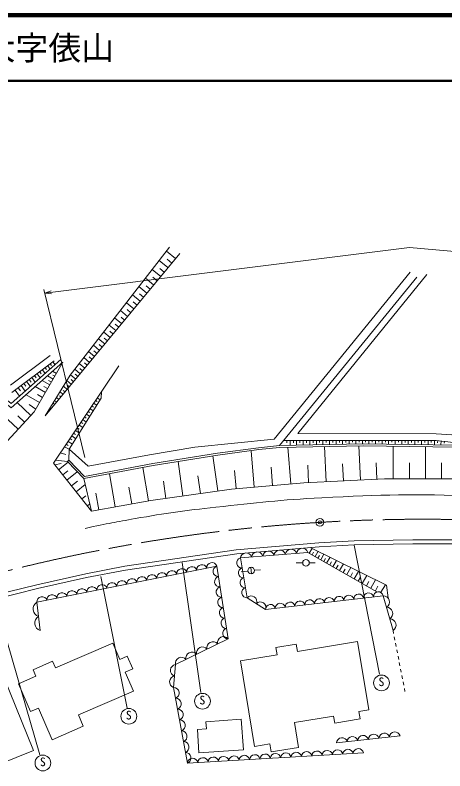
# Model space of a CAD drawing. Units: millimetres, scale not verified. Extents: x 40000 to 680000, y 20000 to 380000.
# Drawn here: x 417783 to 483208, y 264921 to 380000 of the extents above; entities that cross this region are included whole.
import ezdxf
from ezdxf.enums import TextEntityAlignment as Align

# ---------------------------------------------------------------- set-up
doc = ezdxf.new("R2010")
doc.units = ezdxf.units.MM
doc.header["$LTSCALE"] = 1000
doc.header["$PDMODE"] = 32
doc.header["$PDSIZE"] = 500
doc.linetypes.add('CHAIN', pattern=[18.5, 12, -1.5, 3.5, -1.5])
for name, color, linetype, lineweight in [('M-BGD', 7, 'Continuous', 13), ('M-BMK', 2, 'CHAIN', 13), ('M-BMK-SRVR', 3, 'Continuous', 13), ('M-STR-HTXT', 7, 'Continuous', 13), ('M-TTL', 2, 'Continuous', 140), ('M-TTL-LINE', 7, 'Continuous', 50), ('M-TTL-TXT', 7, 'Continuous', 13)]:
    doc.layers.add(name, color=color, linetype=linetype, lineweight=lineweight)
doc.styles.add('ＭＳ ゴシック', font='')
doc.styles.get('ＭＳ ゴシック').set_extended_font_data('MS Gothic')

msp = doc.modelspace()

# ---------------------------------------------------------------- linework, layer by layer
at = {"layer": 'M-BGD'}
for p, q in [((441282, 344686), (426172, 325159)), ((422382, 318962), (442836, 343705)), ((442199, 342934), (440813, 344080)), ((441053, 341548), (439712, 342657)), ((441626, 342241), (440933, 342814)), ((439944, 340207), (438646, 341280)), ((440498, 340877), (439828, 341432)), ((477931, 340874), (457202, 315446)), ((438871, 338909), (437615, 339947)), ((439408, 339558), (438759, 340094)), ((478913, 340073), (458036, 314464)), ((460799, 316289), (480439, 340509)), ((437833, 337653), (436617, 338658)), ((438352, 338281), (437724, 338800)), ((436828, 336437), (435651, 337410)), ((437330, 337045), (436722, 337547)), ((435855, 335261), (434717, 336202)), ((436341, 335849), (435753, 336335)), ((434914, 334122), (433812, 335033)), ((435385, 334691), (434815, 335162)), ((434003, 333020), (432937, 333902)), ((434459, 333571), (433908, 334027)), ((433122, 331954), (432090, 332807)), ((433562, 332487), (433029, 332928)), ((432269, 330922), (431270, 331748)), ((432695, 331438), (432179, 331864)), ((431443, 329923), (430477, 330722)), ((431856, 330423), (431357, 330835)), ((430644, 328957), (429709, 329730)), ((431044, 329440), (430560, 329840)), ((423119, 328175), (417100, 323678)), ((429871, 328022), (428966, 328770)), ((430258, 328489), (429790, 328876)), ((423738, 327348), (417268, 322514)), ((420703, 319618), (425058, 327166)), ((423139, 326901), (423325, 326653)), ((423540, 327200), (423860, 326771)), ((428399, 326241), (427551, 326941)), ((429123, 327116), (428247, 327841)), ((428761, 326678), (428323, 327041)), ((429497, 327569), (429044, 327943)), ((421537, 325703), (421773, 325388)), ((421938, 326003), (422359, 325439)), ((422338, 326302), (422549, 326020)), ((422739, 326601), (423109, 326105)), ((424059, 325434), (423481, 325767)), ((433561, 326605), (423611, 311767)), ((427698, 325393), (426878, 326071)), ((428048, 325817), (427624, 326167)), ((420335, 324806), (420857, 324107)), ((420736, 325105), (420997, 324756)), ((421137, 325404), (421608, 324773)), ((426172, 325159), (422382, 318962)), ((423559, 324568), (422693, 325067)), ((423809, 325001), (423520, 325167)), ((427020, 324572), (426226, 325229)), ((427359, 324983), (426949, 325322)), ((418698, 323582), (419323, 322745)), ((419116, 323894), (419429, 323476)), ((419534, 324207), (420107, 323441)), ((419935, 324506), (420221, 324123)), ((422393, 322547), (420854, 323435)), ((423059, 323701), (421904, 324368)), ((422726, 323124), (422149, 323457)), ((423309, 324134), (422876, 324384)), ((425726, 323008), (425148, 323486)), ((426363, 323779), (425675, 324347)), ((426045, 323393), (425701, 323678)), ((426692, 324175), (426295, 324504)), ((417784, 322899), (418467, 321985)), ((418241, 323241), (418582, 322784)), ((425089, 322237), (424621, 322624)), ((425408, 322622), (425119, 322861)), ((430890, 321679), (430908, 322648)), ((421505, 321008), (419453, 322192)), ((421949, 321777), (421179, 322221)), ((424133, 321081), (423955, 321229)), ((424452, 321466), (424094, 321762)), ((424771, 321852), (424537, 322045)), ((426032, 313895), (430890, 321679)), ((430018, 321321), (430253, 321163)), ((430296, 321736), (430740, 321439)), ((420183, 319057), (418098, 320990)), ((420913, 319982), (419938, 320694)), ((423815, 320696), (423567, 320900)), ((429182, 320075), (429680, 319741)), ((429461, 320490), (429710, 320323)), ((429739, 320906), (430210, 320590)), ((415989, 314532), (420703, 319618)), ((419217, 318015), (418174, 318981)), ((428347, 318829), (428623, 318644)), ((428625, 319245), (429151, 318892)), ((428904, 319660), (429167, 319484)), ((418251, 316972), (416658, 318448)), ((427790, 317999), (428080, 317804)), ((428069, 318414), (428621, 318043)), ((426955, 316753), (427561, 316346)), ((427233, 317168), (427537, 316965)), ((427512, 317583), (428091, 317195)), ((426119, 315507), (426423, 315304)), ((426398, 315922), (427032, 315497)), ((426676, 316338), (426980, 316134)), ((457202, 315446), (445144, 314216)), ((481875, 316230), (460799, 316289)), ((488890, 315757), (481875, 316230)), ((425284, 314261), (426032, 313895)), ((425562, 314676), (425866, 314473)), ((425841, 315092), (426502, 314648)), ((445144, 314216), (438256, 313035)), ((481893, 315242), (458643, 315208)), ((459143, 315209), (459143, 314853)), ((459777, 308609), (459303, 314191)), ((459643, 315210), (459644, 314499)), ((460143, 315210), (460143, 314855)), ((460643, 315211), (460644, 314520)), ((461143, 315212), (461143, 314866)), ((461643, 315212), (461644, 314542)), ((462143, 315213), (462143, 314878)), ((462643, 315214), (462644, 314563)), ((463143, 315215), (463143, 314889)), ((463643, 315215), (463644, 314585)), ((464143, 315216), (464143, 314901)), ((464643, 315217), (464644, 314606)), ((465141, 308942), (464879, 314311)), ((465143, 315218), (465143, 314912)), ((465643, 315218), (465643, 314628)), ((466143, 315219), (466143, 314924)), ((466643, 315220), (466643, 314649)), ((467143, 315220), (467143, 314935)), ((467643, 315221), (467643, 314671)), ((468143, 315222), (468143, 314947)), ((468643, 315223), (468643, 314692)), ((469143, 315223), (469143, 314958)), ((469643, 315224), (469643, 314713)), ((470368, 309197), (470112, 314423)), ((470143, 315225), (470143, 314969)), ((470643, 315225), (470643, 314735)), ((471143, 315226), (471143, 314981)), ((471643, 315227), (471643, 314725)), ((472143, 315228), (472143, 314976)), ((472643, 315228), (472643, 314710)), ((473143, 315229), (473143, 314970)), ((473643, 315230), (473643, 314696)), ((474143, 315231), (474143, 314964)), ((474643, 315231), (474643, 314682)), ((475143, 315232), (475143, 314957)), ((475355, 309380), (475338, 314372)), ((475643, 315233), (475643, 314667)), ((476143, 315233), (476143, 314951)), ((476643, 315234), (476643, 314653)), ((477143, 315235), (477143, 314944)), ((477643, 315236), (477643, 314638)), ((478143, 315236), (478143, 314938)), ((478643, 315237), (478644, 314624)), ((479143, 315238), (479143, 314931)), ((479643, 315238), (479644, 314610)), ((480143, 315239), (480143, 314925)), ((480259, 309397), (480242, 314301)), ((480643, 315240), (480644, 314595)), ((481143, 315241), (481143, 314918)), ((481643, 315241), (481644, 314581)), ((488507, 314483), (481893, 315242)), ((482141, 315213), (482103, 314885)), ((482638, 315156), (482570, 314568)), ((483134, 315099), (483101, 314805)), ((424662, 313334), (425507, 313083)), ((426032, 313895), (425981, 312221)), ((428915, 311326), (426032, 313895)), ((438256, 313035), (428915, 311326)), ((454194, 308135), (453724, 313679)), ((423939, 312256), (425764, 312014)), ((424396, 310785), (425838, 311936)), ((425981, 312221), (425764, 312014)), ((443340, 306793), (442596, 312027)), ((448663, 307549), (447907, 312873)), ((423611, 311767), (429423, 304488)), ((423820, 311506), (424769, 311729)), ((438108, 306038), (437200, 311119)), ((456985, 308372), (456749, 311163)), ((462457, 308810), (462325, 311495)), ((467755, 309069), (467627, 311683)), ((472860, 309319), (472739, 311812)), ((477807, 309388), (477799, 311841)), ((482683, 309405), (482675, 311829)), ((425027, 309994), (425818, 310625)), ((425658, 309203), (427240, 310466)), ((433027, 305131), (432129, 310159)), ((446001, 307171), (445623, 309833)), ((451422, 307900), (451187, 310672)), ((426373, 308308), (427268, 309023)), ((427088, 307413), (428456, 308505)), ((429423, 304488), (428235, 309421)), ((440723, 306421), (440351, 309038)), ((450710, 307840), (461746, 308776)), ((461746, 308776), (474013, 309375)), ((474013, 309375), (484581, 309412)), ((435567, 305585), (435114, 308125)), ((438425, 306095), (450710, 307840)), ((427943, 306341), (428530, 306809)), ((430513, 304682), (430064, 307196)), ((428799, 305269), (429165, 305561)), ((429423, 304488), (438425, 306095)), ((469390, 299266), (473261, 279635)), ((462344, 298186), (472856, 292196)), ((462570, 298057), (462996, 298805)), ((462711, 298946), (474330, 293195)), ((463004, 297810), (463232, 298209)), ((463439, 297562), (463893, 298360)), ((463873, 297315), (464115, 297739)), ((464307, 297067), (464791, 297916)), ((464758, 296810), (465015, 297261)), ((465209, 296553), (465723, 297455)), ((466167, 296008), (466712, 296965)), ((443202, 296664), (446035, 276875)), ((453773, 294918), (453673, 295913)), ((461563, 296595), (460551, 296609)), ((462563, 296595), (463469, 296582)), ((465688, 296280), (465961, 296759)), ((466675, 295718), (466965, 296226)), ((467183, 295428), (467763, 296445)), ((468263, 294813), (468878, 295893)), ((453228, 295349), (452220, 295247)), ((454221, 295462), (455123, 295552)), ((467723, 295121), (468031, 295661)), ((468837, 294486), (469163, 295060)), ((469410, 294160), (470063, 295306)), ((470628, 293466), (471322, 294684)), ((430819, 294523), (434824, 274491)), ((470019, 293813), (470366, 294422)), ((471274, 293097), (471643, 293744)), ((471921, 292729), (472658, 294022)), ((472621, 292330), (473021, 293030)), ((473439, 292115), (474170, 293274)), ((474330, 293195), (474596, 291278)), ((414700, 290974), (421541, 267387)), ((475311, 286315), (475407, 285824)), ((423925, 280597), (432681, 284349)), ((432681, 284349), (433728, 281906)), ((460765, 283109), (469925, 284601)), ((469925, 284601), (471619, 274192)), ((475503, 285333), (475599, 284843)), ((475695, 284352), (475791, 283861)), ((457496, 283731), (460582, 284233)), ((457679, 282607), (457496, 283731)), ((460582, 284233), (460765, 283109)), ((475886, 283370), (475982, 282880)), ((433728, 281906), (434864, 282393)), ((434864, 282393), (435697, 280449)), ((452088, 281697), (457679, 282607)), ((476078, 282389), (476174, 281898)), ((420567, 268036), (415076, 281578)), ((420514, 280329), (423492, 281606)), ((423492, 281606), (423925, 280597)), ((454214, 268636), (452088, 281697)), ((476270, 281407), (476366, 280917)), ((420946, 279320), (420514, 280329)), ((435697, 280449), (434561, 279962)), ((434561, 279962), (435807, 277054)), ((476462, 280426), (476557, 279935)), ((418305, 278188), (420946, 279320)), ((476653, 279445), (476749, 278954)), ((420123, 273946), (418305, 278188)), ((476845, 278463), (476941, 277972)), ((477037, 277482), (477133, 276991)), ((435807, 277054), (427411, 273456)), ((421356, 274475), (420123, 273946)), ((423415, 269671), (421356, 274475)), ((471619, 274192), (470122, 273949)), ((470122, 273949), (470305, 272827)), ((427411, 273456), (428161, 271705)), ((446827, 272411), (452214, 272778)), ((452214, 272778), (452530, 268139)), ((466267, 273255), (460293, 272283)), ((466440, 272198), (466267, 273255)), ((470305, 272827), (466440, 272198)), ((428161, 271705), (423415, 269671)), ((446902, 271312), (446827, 272411)), ((460293, 272283), (460912, 268480)), ((445529, 271218), (446902, 271312)), ((445770, 267679), (445529, 271218)), ((476389, 270237), (466721, 269183)), ((452530, 268139), (445770, 267679)), ((456583, 269022), (454214, 268636)), ((456781, 267807), (456583, 269022)), ((460912, 268480), (456781, 267807)), ((415259, 265884), (420567, 268036))]:
    msp.add_line(p, q, dxfattribs=at)
for points in [[(425058, 327166), (417192, 320186), (395326, 337761)], [(424726, 327540), (417176, 320840), (395639, 338151)], [(551373, 311403), (548874, 311225), (539788, 308818), (498749, 313334), (488492, 314183), (470755, 314437), (458055, 314165), (454882, 313836), (448631, 312988), (438817, 311425), (428235, 309421), (425764, 312014)], [(551352, 311702), (548825, 311522), (539765, 309122), (498778, 313633), (488507, 314483), (470754, 314737), (458036, 314464), (454847, 314134), (448587, 313285), (438765, 311721), (428340, 309747), (425981, 312221)], [(361999, 266286), (363557, 266507), (367515, 267121), (370762, 267896), (373019, 268639), (376969, 270311), (381815, 272952), (385067, 275096), (391281, 278908), (395327, 281376), (400755, 284744), (409808, 290399), (414606, 291659), (421070, 293258), (428533, 294930), (434470, 296093), (451459, 298565), (464005, 299661), (469384, 299952), (478339, 300105), (486626, 300105)], [(362041, 265686), (363645, 265913), (367630, 266532), (370925, 267318), (373230, 268077), (377230, 269770), (382124, 272438), (385389, 274589), (391594, 278396), (395642, 280864), (401072, 284234), (410049, 289841), (414754, 291077), (421208, 292674), (428656, 294343), (434571, 295501), (451528, 297968), (464047, 299062), (469405, 299352), (478344, 299505), (486612, 299505)], [(462344, 298186), (452069, 297346), (453120, 291288)], [(448481, 296089), (421109, 290599), (421617, 286274)], [(448481, 296089), (450201, 285039), (442205, 281108), (441916, 277628)], [(475311, 286315), (473821, 291585), (455902, 289477), (453120, 291288)], [(470828, 267656), (444004, 266094), (441916, 277628)]]:
    msp.add_lwpolyline(points, dxfattribs=at)
for centre, radius in [((462063, 296606), 500), ((453723, 295416), 500), ((473557, 278315), 1200), ((446302, 275526), 1200), ((435098, 273236), 1200), ((422013, 266121), 1200)]:
    msp.add_circle(centre, radius, dxfattribs=at)
for centre, radius, start, end in [((452940, 297239), 877, 16.3226, 173.02572), ((454652, 297379), 877, 16.3226, 173.02572), ((456365, 297519), 877, 16.3226, 173.02572), ((458077, 297659), 877, 16.3226, 173.02572), ((459789, 297799), 877, 16.3226, 173.02572), ((461502, 297939), 877, 16.3226, 173.02572), ((452272, 296601), 772, 105.17614, 274.49099), ((444695, 295248), 780, 17.19676, 185.48325), ((446215, 295553), 780, 17.19676, 185.48325), ((447736, 295858), 780, 17.19676, 185.48325), ((448708, 295316), 806, 106.38964, 271.31035), ((452534, 295087), 772, 105.17614, 274.49099), ((438612, 294028), 780, 17.19676, 185.48325), ((440133, 294333), 780, 17.19676, 185.48325), ((441653, 294638), 780, 17.19676, 185.48325), ((443174, 294943), 780, 17.19676, 185.48325), ((432529, 292809), 780, 17.19676, 185.48325), ((434050, 293114), 780, 17.19676, 185.48325), ((435571, 293419), 780, 17.19676, 185.48325), ((437091, 293723), 780, 17.19676, 185.48325), ((448954, 293737), 806, 106.38964, 271.31035), ((452797, 293572), 772, 105.17614, 274.49099), ((426447, 291589), 780, 17.19676, 185.48325), ((427967, 291894), 780, 17.19676, 185.48325), ((429488, 292199), 780, 17.19676, 185.48325), ((431009, 292504), 780, 17.19676, 185.48325), ((449200, 292159), 806, 106.38964, 271.31035), ((453059, 292058), 772, 105.17614, 274.49099), ((421885, 290674), 780, 17.19676, 185.48325), ((423405, 290979), 780, 17.19676, 185.48325), ((424926, 291284), 780, 17.19676, 185.48325), ((449445, 290580), 806, 106.38964, 271.31035), ((453738, 290716), 842, 336.65372, 137.22258), ((465614, 290565), 754, 10.79466, 182.62501), ((467108, 290741), 754, 10.79466, 182.62501), ((468601, 290917), 754, 10.79466, 182.62501), ((470094, 291092), 754, 10.79466, 182.62501), ((471587, 291268), 754, 10.79466, 182.62501), ((473081, 291444), 754, 10.79466, 182.62501), ((473833, 290640), 945, 300.82281, 90.7546), ((421729, 289576), 1197, 121.23392, 252.18576), ((455129, 289811), 842, 336.65372, 137.22258), ((456655, 289511), 754, 10.79466, 182.62501), ((458148, 289687), 754, 10.79466, 182.62501), ((459641, 289863), 754, 10.79466, 182.62501), ((461135, 290038), 754, 10.79466, 182.62501), ((462628, 290214), 754, 10.79466, 182.62501), ((464121, 290390), 754, 10.79466, 182.62501), ((449691, 289002), 806, 106.38964, 271.31035), ((474330, 288883), 945, 300.82281, 90.7546), ((421983, 287413), 1197, 121.23392, 252.18576), ((449937, 287423), 806, 106.38964, 271.31035), ((474827, 287126), 945, 300.82281, 90.7546), ((450183, 285845), 806, 106.38964, 271.31035), ((447898, 283665), 917, 39.87634, 192.48728), ((449497, 284451), 917, 39.87634, 192.48728), ((446299, 282879), 917, 39.87634, 192.48728), ((443100, 281306), 917, 39.87634, 192.48728), ((444699, 282092), 917, 39.87634, 192.48728), ((442326, 280222), 894, 97.79136, 252.70406), ((442181, 278482), 894, 97.79136, 252.70406), ((441916, 276778), 851, 290.47053, 90.05442), ((442215, 275130), 851, 290.47053, 90.05442), ((442513, 273482), 851, 290.47053, 90.05442), ((442811, 271834), 851, 290.47053, 90.05442), ((443110, 270186), 851, 290.47053, 90.05442), ((472373, 269679), 819, 14.58725, 177.85667), ((473985, 269855), 819, 14.58725, 177.85667), ((475596, 270031), 819, 14.58725, 177.85667), ((443408, 268538), 851, 290.47053, 90.05442), ((467539, 269152), 819, 14.58725, 177.85667), ((469151, 269328), 819, 14.58725, 177.85667), ((470762, 269504), 819, 14.58725, 177.85667), ((468467, 267423), 796, 10.26781, 176.4014), ((470045, 267515), 796, 10.26781, 176.4014), ((443706, 266891), 851, 290.47053, 90.05442), ((447954, 266227), 796, 10.26781, 176.4014), ((449532, 266319), 796, 10.26781, 176.4014), ((451110, 266411), 796, 10.26781, 176.4014), ((452688, 266503), 796, 10.26781, 176.4014), ((454266, 266595), 796, 10.26781, 176.4014), ((455844, 266687), 796, 10.26781, 176.4014), ((457422, 266779), 796, 10.26781, 176.4014), ((458999, 266871), 796, 10.26781, 176.4014), ((460577, 266963), 796, 10.26781, 176.4014), ((462155, 267055), 796, 10.26781, 176.4014), ((463733, 267147), 796, 10.26781, 176.4014), ((465311, 267239), 796, 10.26781, 176.4014), ((466889, 267331), 796, 10.26781, 176.4014), ((444799, 266044), 796, 10.26781, 176.4014), ((446376, 266136), 796, 10.26781, 176.4014)]:
    msp.add_arc(centre, radius, start, end, dxfattribs=at)
msp.add_open_spline([(428426, 301851), (432076, 302622), (433068, 302805), (436058, 303334), (440831, 304178), (443525, 304554), (448344, 305078), (454628, 305762), (458150, 306189), (464464, 306505), (473600, 306962), (478743, 307132), (487882, 306744), (494405, 306467), (496652, 306311), (504551, 305516)], degree=3, knots=[0, 0, 0, 0, 1, 1, 1, 2, 2, 2, 3, 3, 3, 4, 4, 4, 5, 5, 5, 5], dxfattribs=at)
at = {"layer": 'M-BMK'}
msp.add_arc((479847, 44814), 258425, 84.58701, 108.24459, dxfattribs=at)
at = {"layer": 'M-BMK-SRVR'}
msp.add_circle((464177, 302764), 600, dxfattribs=at)
msp.add_point((464177, 302764), dxfattribs=at)
at = {"layer": 'M-STR-HTXT'}
for p, q in [((422290, 337662), (477803, 344595)), ((477803, 344595), (551646, 338032)), ((428388, 312619), (422150, 338238)), ((422290, 337662), (423251, 338034)), ((422290, 337662), (423313, 337538))]:
    msp.add_line(p, q, dxfattribs=at)
at = {"layer": 'M-TTL'}
msp.add_line((680000, 380000), (40000, 380000), dxfattribs=at)
at = {"layer": 'M-TTL-LINE'}
msp.add_line((40000, 370000), (680000, 370000), dxfattribs=at)

# ---------------------------------------------------------------- texts
at = {"layer": 'M-BGD', "style": 'ＭＳ ゴシック'}
for p in [(473093, 279152), (445838, 276363), (434634, 274073), (421549, 266958)]:
    msp.add_text('S', height=1320, dxfattribs=at).set_placement(p, align=Align.TOP_LEFT)
at = {"layer": 'M-TTL-TXT', "style": 'ＭＳ ゴシック'}
msp.add_text('地 名      長門市大字俵山', height=3666, dxfattribs=at).set_placement((370380, 375000), align=Align.MIDDLE_LEFT)

doc.saveas('drawing.dxf')
